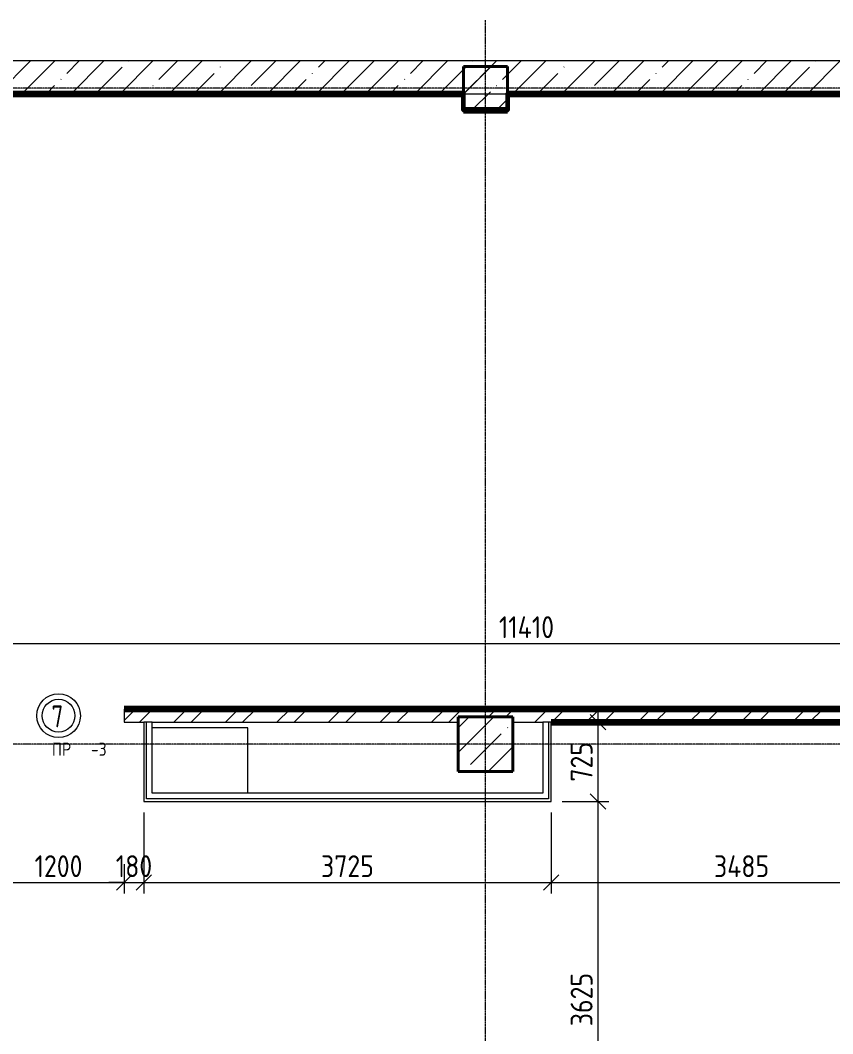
# Model space of a CAD drawing. Header units: millimetres. Extents: x -56773 to 221258, y -262288 to 26541.
# Drawn here: x 29545 to 36976, y 755 to 10027 of the extents above; entities that cross this region are included whole.
import ezdxf

# ---------------------------------------------------------------- set-up
doc = ezdxf.new("R2010")
doc.units = ezdxf.units.MM
doc.linetypes.add('ADSK_Линия сетки', pattern=[25, 20, -2.5, 0, -2.5])
for name, color, linetype, lineweight in [('3.1 Штукатурка для инвесторов', 5, 'Continuous', 60), ('3.2) Штук 4 вып Сентябрь', 162, 'Continuous', 120), ('4.3)Шпакл баз сент инв подв и 1 эт', 6, 'Continuous', 60), ('Марки', 7, 'Continuous', 20), ('Марки дверей', 7, 'Continuous', 20), ('Несущие колонны', 7, 'Continuous', 18), ('Оси', 7, 'Continuous', 9), ('Перекрытие', 7, 'Continuous', 18), ('Размеры', 7, 'Continuous', 9), ('Стены внутренние', 7, 'Continuous', 18), ('Стены штриховка', 7, 'Continuous', 9)]:
    doc.layers.add(name, color=color, linetype=linetype, lineweight=lineweight)
doc.styles.add('GOST Common_3', font='', dxfattribs={"width": 0.9, "height": 200})
doc.styles.add('GOST Common_9', font='', dxfattribs={"width": 0.9, "height": 120})
doc.styles.add('GOST Common_B', font='', dxfattribs={"width": 0.8, "height": 200})
doc.styles.get('GOST Common_3').set_extended_font_data('GOST Common')
doc.styles.get('GOST Common_9').set_extended_font_data('GOST Common')
doc.styles.get('GOST Common_B').set_extended_font_data('GOST Common', bold=True)
doc.dimstyles.new('ADSK_Основной_2_0_2', dxfattribs={"dimscale": 304.8, "dimtxt": 201.142999, "dimasz": 0.463911, "dimexe": 0.328084, "dimexo": 0.328084, "dimgap": 0.164042, "dimtad": 1, "dimdec": 3, "dimrnd": 0.001, "dimdsep": 46, "dimtxsty": 'GOST Common_3', "dimblk1": 'OBLIQUE', "dimblk2": 'OBLIQUE', "dimsah": 1, "dimcen": 0.09, "dimdle": 0.328084, "dimazin": 2, "dimtfac": 1, "dimtdec": 4, "dimtix": 1, "dimtmove": 0, "dimatfit": 3, "dimfxl": 1, "dimtvp": 1, "dimtolj": 1, "dimtzin": 0, "dimlwd": 20, "dimlwe": 20, "dimarcsym": 2})
pattern_1 = [(45, (0, 0), (-224.5064, 224.5064), []), (45, (224.5, 0), (-224.5064, 224.5064), [396.875, -79.375, 3.353, -76.022])]

# ---------------------------------------------------------------- blocks, each defined once
blk = doc.blocks.new('ADSK_КолоннаЖБ_Прямоугольная - 500x500 мм-V17-Кладочный план подвала')
at = {"layer": 'Несущие колонны', "lineweight": 9}
h = blk.add_hatch(dxfattribs=at)
h.set_pattern_fill('FP_23', color=256, style=0, pattern_type=2)
h.set_pattern_definition([(315, (-3404.97, 33800), (224.5064, 224.5064), []), (315, (-3404.97, 33575.5), (224.5064, 224.5064), [396.875, -79.375, 3.353, -76.022])])
h.paths.add_polyline_path([(-250, -250), (250, -250), (250, 250), (-250, 250)])
at = {"layer": 'Несущие колонны', "lineweight": 40}
for p, q in [((-250, -250), (-250, 250)), ((-250, 250), (250, 250)), ((250, 250), (-250, 250)), ((-250, 250), (-250, -250)), ((250, 250), (250, -250)), ((250, -250), (250, 250)), ((250, -250), (-250, -250)), ((-250, -250), (250, -250))]:
    blk.add_line(p, q, dxfattribs=at)
blk = doc.blocks.new('ADSK_КолоннаЖБ_Прямоугольная - 400x400 мм-1809659-Кладочный план подвала')
at = {"layer": 'Несущие колонны', "lineweight": 40}
for p, q in [((-200, 200), (200, 200)), ((-200, -200), (-200, 200)), ((200, 200), (200, -200)), ((200, -200), (-200, -200))]:
    blk.add_line(p, q, dxfattribs=at)
blk = doc.blocks.new('М_двери1 - Марка экземпляра 2-3719212-Кладочный план подвала')
at = {"layer": 'Марки дверей'}
for radius in [2, 1.5]:
    blk.add_circle((0, 0), radius, dxfattribs=at)
blk = doc.blocks.new('_Oblique')
at = {"color": 0, "linetype": 'ByBlock', "lineweight": -2}
blk.add_line((-0.5, -0.5), (0.5, 0.5), dxfattribs=at)
blk = doc.blocks.new('DIMBLOCK334-Кладочный план подвала')
at = {"layer": 'Defpoints', "color": 0, "lineweight": 25, "transparency": 16777216}
for p in [(29295, 2405), (30495, 2405), (30495, 2137.8)]:
    blk.add_point(p, dxfattribs=at)
at = {"layer": 'Размеры', "color": 0, "lineweight": 20, "transparency": 16777216}
for p, q in [((29295, 2305), (29295, 2037.8)), ((30495, 2305), (30495, 2037.8)), ((29195, 2137.8), (30595, 2137.8))]:
    blk.add_line(p, q, dxfattribs=at)
at = {"layer": 'Размеры', "color": 0, "lineweight": 20, "transparency": 16777216, "xscale": 141.4, "yscale": 141.4, "zscale": 141.4, "rotation": 180}
blk.add_blockref('_Oblique', (29295, 2137.8), dxfattribs=at)
at = {"layer": 'Размеры', "color": 0, "lineweight": 20, "transparency": 16777216, "xscale": 141.4, "yscale": 141.4, "zscale": 141.4}
blk.add_blockref('_Oblique', (30495, 2137.8), dxfattribs=at)
at = {"layer": 'Размеры', "color": 0, "lineweight": 9, "transparency": 16777216, "insert": (29895, 2287.8), "char_height": 200, "width": 560.473, "attachment_point": 5, "style": 'GOST Common_3'}
blk.add_mtext('\\A1;1200', dxfattribs=at)
blk = doc.blocks.new('DIMBLOCK335-Кладочный план подвала')
at = {"layer": 'Defpoints', "color": 0, "lineweight": 25, "transparency": 16777216}
for p in [(30675, 2880), (30495, 2405), (30675, 2137.8)]:
    blk.add_point(p, dxfattribs=at)
at = {"layer": 'Размеры', "color": 0, "lineweight": 20, "transparency": 16777216}
for p, q in [((30675, 2780), (30675, 2037.8)), ((30495, 2305), (30495, 2037.8)), ((30495, 2137.8), (30353.6, 2137.8)), ((30495, 2137.8), (30675, 2137.8)), ((30675, 2137.8), (30816.4, 2137.8))]:
    blk.add_line(p, q, dxfattribs=at)
at = {"layer": 'Размеры', "color": 0, "lineweight": 20, "transparency": 16777216, "xscale": 141.4, "yscale": 141.4, "zscale": 141.4}
blk.add_blockref('_Oblique', (30495, 2137.8), dxfattribs=at)
at = {"layer": 'Размеры', "color": 0, "lineweight": 20, "transparency": 16777216, "xscale": 141.4, "yscale": 141.4, "zscale": 141.4, "rotation": 180}
blk.add_blockref('_Oblique', (30675, 2137.8), dxfattribs=at)
at = {"layer": 'Размеры', "color": 0, "lineweight": 9, "transparency": 16777216, "insert": (30585, 2287.8), "char_height": 200, "width": 409.104, "attachment_point": 5, "style": 'GOST Common_3'}
blk.add_mtext('\\A1;180', dxfattribs=at)
blk = doc.blocks.new('DIMBLOCK455-Кладочный план подвала')
at = {"layer": 'Defpoints', "color": 0, "lineweight": 25, "transparency": 16777216}
for p in [(29295, 2405), (30495, 2405), (30495, 2137.8)]:
    blk.add_point(p, dxfattribs=at)
at = {"layer": 'Размеры', "color": 0, "lineweight": 20, "transparency": 16777216}
for p, q in [((29295, 2305), (29295, 2037.8)), ((30495, 2305), (30495, 2037.8)), ((29195, 2137.8), (30595, 2137.8))]:
    blk.add_line(p, q, dxfattribs=at)
at = {"layer": 'Размеры', "color": 0, "lineweight": 20, "transparency": 16777216, "xscale": 141.4, "yscale": 141.4, "zscale": 141.4, "rotation": 180}
blk.add_blockref('_Oblique', (29295, 2137.8), dxfattribs=at)
at = {"layer": 'Размеры', "color": 0, "lineweight": 20, "transparency": 16777216, "xscale": 141.4, "yscale": 141.4, "zscale": 141.4}
blk.add_blockref('_Oblique', (30495, 2137.8), dxfattribs=at)
at = {"layer": 'Размеры', "color": 0, "lineweight": 9, "transparency": 16777216, "insert": (29895, 2287.8), "char_height": 200, "width": 560.473, "attachment_point": 5, "style": 'GOST Common_3'}
blk.add_mtext('\\A1;1200', dxfattribs=at)
blk = doc.blocks.new('DIMBLOCK456-Кладочный план подвала')
at = {"layer": 'Defpoints', "color": 0, "lineweight": 25, "transparency": 16777216}
for p in [(30675, 2880), (30495, 2405), (30675, 2137.8)]:
    blk.add_point(p, dxfattribs=at)
at = {"layer": 'Размеры', "color": 0, "lineweight": 20, "transparency": 16777216}
for p, q in [((30675, 2780), (30675, 2037.8)), ((30495, 2305), (30495, 2037.8)), ((30495, 2137.8), (30353.6, 2137.8)), ((30495, 2137.8), (30675, 2137.8)), ((30675, 2137.8), (30816.4, 2137.8))]:
    blk.add_line(p, q, dxfattribs=at)
at = {"layer": 'Размеры', "color": 0, "lineweight": 20, "transparency": 16777216, "xscale": 141.4, "yscale": 141.4, "zscale": 141.4}
blk.add_blockref('_Oblique', (30495, 2137.8), dxfattribs=at)
at = {"layer": 'Размеры', "color": 0, "lineweight": 20, "transparency": 16777216, "xscale": 141.4, "yscale": 141.4, "zscale": 141.4, "rotation": 180}
blk.add_blockref('_Oblique', (30675, 2137.8), dxfattribs=at)
at = {"layer": 'Размеры', "color": 0, "lineweight": 9, "transparency": 16777216, "insert": (30585, 2287.8), "char_height": 200, "width": 409.104, "attachment_point": 5, "style": 'GOST Common_3'}
blk.add_mtext('\\A1;180', dxfattribs=at)
blk = doc.blocks.new('DIMBLOCK457-Кладочный план подвала')
at = {"layer": 'Defpoints', "color": 0, "lineweight": 25, "transparency": 16777216}
for p in [(30675, 2880), (34400, 2880), (34400, 2137.8)]:
    blk.add_point(p, dxfattribs=at)
at = {"layer": 'Размеры', "color": 0, "lineweight": 20, "transparency": 16777216}
for p, q in [((30675, 2780), (30675, 2037.8)), ((34400, 2780), (34400, 2037.8)), ((30575, 2137.8), (34500, 2137.8))]:
    blk.add_line(p, q, dxfattribs=at)
at = {"layer": 'Размеры', "color": 0, "lineweight": 20, "transparency": 16777216, "xscale": 141.4, "yscale": 141.4, "zscale": 141.4, "rotation": 180}
blk.add_blockref('_Oblique', (30675, 2137.8), dxfattribs=at)
at = {"layer": 'Размеры', "color": 0, "lineweight": 20, "transparency": 16777216, "xscale": 141.4, "yscale": 141.4, "zscale": 141.4}
blk.add_blockref('_Oblique', (34400, 2137.8), dxfattribs=at)
at = {"layer": 'Размеры', "color": 0, "lineweight": 9, "transparency": 16777216, "insert": (32537.5, 2287.8), "char_height": 200, "width": 605.475, "attachment_point": 5, "style": 'GOST Common_3'}
blk.add_mtext('\\A1;3725', dxfattribs=at)
blk = doc.blocks.new('DIMBLOCK458-Кладочный план подвала')
at = {"layer": 'Defpoints', "color": 0, "lineweight": 25, "transparency": 16777216}
for p in [(34400, 2880), (37885, 2405), (37885, 2137.8)]:
    blk.add_point(p, dxfattribs=at)
at = {"layer": 'Размеры', "color": 0, "lineweight": 20, "transparency": 16777216}
for p, q in [((34400, 2780), (34400, 2037.8)), ((37885, 2305), (37885, 2037.8)), ((34300, 2137.8), (37985, 2137.8))]:
    blk.add_line(p, q, dxfattribs=at)
at = {"layer": 'Размеры', "color": 0, "lineweight": 20, "transparency": 16777216, "xscale": 141.4, "yscale": 141.4, "zscale": 141.4, "rotation": 180}
blk.add_blockref('_Oblique', (34400, 2137.8), dxfattribs=at)
at = {"layer": 'Размеры', "color": 0, "lineweight": 20, "transparency": 16777216, "xscale": 141.4, "yscale": 141.4, "zscale": 141.4}
blk.add_blockref('_Oblique', (37885, 2137.8), dxfattribs=at)
at = {"layer": 'Размеры', "color": 0, "lineweight": 9, "transparency": 16777216, "insert": (36142.5, 2287.8), "char_height": 200, "width": 625.93, "attachment_point": 5, "style": 'GOST Common_3'}
blk.add_mtext('\\A1;3485', dxfattribs=at)
blk = doc.blocks.new('DIMBLOCK486-Кладочный план подвала')
at = {"layer": 'Defpoints', "color": 0, "lineweight": 25, "transparency": 16777216}
for p in [(28470, 4424.5), (39880, 4424.5), (39880, 4324.5)]:
    blk.add_point(p, dxfattribs=at)
at = {"layer": 'Размеры', "color": 0, "lineweight": 20, "transparency": 16777216}
for p, q in [((28370, 4324.5), (39980, 4324.5)), ((28470, 4324.5), (28470, 4224.5)), ((39880, 4324.5), (39880, 4224.5))]:
    blk.add_line(p, q, dxfattribs=at)
at = {"layer": 'Размеры', "color": 0, "lineweight": 20, "transparency": 16777216, "xscale": 141.4, "yscale": 141.4, "zscale": 141.4, "rotation": 180}
blk.add_blockref('_Oblique', (28470, 4324.5), dxfattribs=at)
at = {"layer": 'Размеры', "color": 0, "lineweight": 20, "transparency": 16777216, "xscale": 141.4, "yscale": 141.4, "zscale": 141.4}
blk.add_blockref('_Oblique', (39880, 4324.5), dxfattribs=at)
at = {"layer": 'Размеры', "color": 0, "lineweight": 9, "transparency": 16777216, "insert": (34175, 4474.5), "char_height": 200, "width": 642.294, "attachment_point": 5, "style": 'GOST Common_3'}
blk.add_mtext('\\A1;11410', dxfattribs=at)
blk = doc.blocks.new('DIMBLOCK511-Кладочный план подвала')
at = {"layer": 'Defpoints', "color": 0, "lineweight": 25, "transparency": 16777216}
for p in [(34400, 2880), (34829.3, 2880), (34050, -745)]:
    blk.add_point(p, dxfattribs=at)
at = {"layer": 'Размеры', "color": 0, "lineweight": 20, "transparency": 16777216}
for p, q in [((34829.3, -845), (34829.3, 2980)), ((34500, 2880), (34929.3, 2880)), ((34150, -745), (34929.3, -745))]:
    blk.add_line(p, q, dxfattribs=at)
at = {"layer": 'Размеры', "color": 0, "lineweight": 20, "transparency": 16777216, "xscale": 141.4, "yscale": 141.4, "zscale": 141.4}
for p, rotation in [((34829.3, 2880), 90), ((34829.3, -745), 270)]:
    blk.add_blockref('_Oblique', p, dxfattribs=dict(at, rotation=rotation))
at = {"layer": 'Размеры', "color": 0, "lineweight": 9, "transparency": 16777216, "insert": (34679.3, 1067.5), "char_height": 200, "width": 605.475, "attachment_point": 5, "rotation": 90, "style": 'GOST Common_3'}
blk.add_mtext('\\A1;3625', dxfattribs=at)
blk = doc.blocks.new('DIMBLOCK512-Кладочный план подвала')
at = {"layer": 'Defpoints', "color": 0, "lineweight": 25, "transparency": 16777216}
for p in [(34729.3, 3605), (34829.3, 3605), (34400, 2880)]:
    blk.add_point(p, dxfattribs=at)
at = {"layer": 'Размеры', "color": 0, "lineweight": 20, "transparency": 16777216}
for p, q in [((34829.3, 2780), (34829.3, 3705)), ((34829.3, 3605), (34929.3, 3605)), ((34500, 2880), (34929.3, 2880))]:
    blk.add_line(p, q, dxfattribs=at)
at = {"layer": 'Размеры', "color": 0, "lineweight": 20, "transparency": 16777216, "xscale": 141.4, "yscale": 141.4, "zscale": 141.4}
for p, rotation in [((34829.3, 3605), 90), ((34829.3, 2880), 270)]:
    blk.add_blockref('_Oblique', p, dxfattribs=dict(at, rotation=rotation))
at = {"layer": 'Размеры', "color": 0, "lineweight": 9, "transparency": 16777216, "insert": (34679.3, 3242.5), "char_height": 200, "width": 454.106, "attachment_point": 5, "rotation": 90, "style": 'GOST Common_3'}
blk.add_mtext('\\A1;725', dxfattribs=at)

msp = doc.modelspace()

# ---------------------------------------------------------------- hatches: boundary and pattern name
at = {"layer": 'Несущие колонны', "lineweight": 9}
h = msp.add_hatch(dxfattribs=at)
h.set_pattern_fill('FP_3', color=256, style=0, pattern_type=2)
h.set_pattern_definition(pattern_1)
h.paths.add_polyline_path([(34000, 9204.969), (34000, 9604.969), (33600, 9604.969), (33600, 9204.969)])
at = {"layer": 'Стены внутренние', "lineweight": 9}
h = msp.add_hatch(dxfattribs=at)
h.set_pattern_fill('FP_3', color=256, style=0, pattern_type=2)
h.set_pattern_definition(pattern_1)
h.paths.add_polyline_path([(41913.8613, 9354.969), (42000, 9354.969), (42000, 9654.969), (12600, 9654.969), (12600, 9354.969), (14600, 9354.969), (14600, 9604.969), (15000, 9604.969), (15000, 9354.969), (15600, 9354.969), (15600, 9604.969), (16000, 9604.969), (16000, 9354.969), (21600, 9354.969), (21600, 9604.969), (22000, 9604.969), (22000, 9354.969), (27600, 9354.969), (27600, 9604.969), (28000, 9604.969), (28000, 9354.969), (39600, 9354.969), (39600, 9604.969), (40000, 9604.969), (40000, 9354.969), (41900, 9354.969)])
h = msp.add_hatch(dxfattribs=at)
h.set_pattern_fill('FP_2', color=256, style=0, pattern_type=2)
h.set_pattern_definition([(45, (0, 0), (-235.7317, 235.7317), []), (45, (157.15, 0), (-235.7317, 235.7317), [])])
h.paths.add_polyline_path([(41913.8613, 3604.969), (42000, 3604.969), (42000, 3724.969), (41100, 3724.969), (41100, 3604.969)])
h.paths.add_polyline_path([(39195.932, 3604.969), (39550, 3604.969), (39550, 3654.969), (40050, 3654.969), (40050, 3604.969), (40200, 3604.969), (40200, 3724.969), (39085, 3724.969), (39085, 3604.969)])
h.paths.add_polyline_path([(37885, 3604.969), (37885, 3724.969), (30495, 3724.969), (30495, 3604.969), (33550, 3604.969), (33550, 3654.969), (34050, 3654.969), (34050, 3604.969), (36478.0028, 3604.969)])
h.paths.add_polyline_path([(29295, 3604.969), (29295, 3724.969), (25015, 3724.969), (25015, 3604.969), (28325, 3604.969)])
h.paths.add_polyline_path([(23815, 3604.969), (23815, 3724.969), (21040, 3724.969), (21040, 3604.969), (21550, 3604.969), (21550, 3654.969), (22050, 3654.969), (22050, 3604.969), (22888.3565, 3604.969)])
h.paths.add_polyline_path([(19990, 3604.969), (19990, 3724.969), (18420, 3724.969), (18420, 3604.969)])
h.paths.add_polyline_path([(17370, 3604.969), (17370, 3724.969), (14460, 3724.969), (14460, 3604.969), (14550, 3604.969), (14550, 3654.969), (15050, 3654.969), (15050, 3604.969), (15550, 3604.969), (15550, 3654.969), (16050, 3654.969), (16050, 3604.969), (16325, 3604.969)])
h.paths.add_polyline_path([(13375, 3604.969), (13410, 3604.969), (13410, 3724.969), (12600, 3724.969), (12600, 3604.969), (13350, 3604.969)])

# ---------------------------------------------------------------- linework, layer by layer
at = {"layer": '3.1 Штукатурка для инвесторов'}
for points in [[(39880, 9089.969), (39880, 9147.469), (39880, 9204.969), (39600, 9204.969), (39600, 9354.969), (34000, 9354.969), (34000, 9204.969), (33600, 9204.969), (33600, 9354.969), (28470, 9354.969), (28470, 8629.969)], [(30495, 3724.969), (37885, 3724.969)], [(37885, 3604.969), (34400, 3604.969)]]:
    msp.add_lwpolyline(points, dxfattribs=at)
at = {"layer": '3.2) Штук 4 вып Сентябрь'}
for p, q in [((28470, 9354.969), (33600, 9354.969)), ((34000, 9354.969), (39600, 9354.969)), ((33600, 9204.969), (34000, 9204.969)), ((37885, 3724.969), (30495, 3724.969)), ((34400, 3604.969), (37885, 3604.969))]:
    msp.add_line(p, q, dxfattribs=at)
at = {"layer": '4.3)Шпакл баз сент инв подв и 1 эт'}
for p, q in [((28470, 9354.969), (33600, 9354.969)), ((34000, 9354.969), (39600, 9354.969)), ((33600, 9204.969), (34000, 9204.969)), ((37885, 3724.969), (30495, 3724.969)), ((34400, 3604.969), (37885, 3604.969))]:
    msp.add_line(p, q, dxfattribs=at)
at = {"layer": 'Несущие колонны', "lineweight": 9}
for p, q in [((34000, 9604.969), (33600, 9604.969)), ((33600, 9604.969), (33600, 9204.969)), ((34000, 9204.969), (34000, 9604.969))]:
    msp.add_line(p, q, dxfattribs=at)
at = {"layer": 'Оси', "linetype": 'ADSK_Линия сетки', "lineweight": 5}
for p, q in [((33800, -10973.8823), (33800, 10027.4451)), ((62221.372, 9404.969), (-25240.0967, 9404.969)), ((62221.372, 3404.969), (-25240.0967, 3404.969))]:
    msp.add_line(p, q, dxfattribs=at)
at = {"layer": 'Перекрытие'}
for p, q in [((31625, 3554.969), (30750, 3554.969)), ((31625, 2954.969), (31625, 3554.969))]:
    msp.add_line(p, q, dxfattribs=at)
at = {"layer": 'Стены внутренние', "lineweight": 5}
for p, q in [((42000, 9654.969), (12600, 9654.969)), ((28470, 9354.969), (39600, 9354.969)), ((30495, 3724.969), (30495, 3604.969)), ((30495, 3604.969), (30675, 3604.969)), ((30675, 3604.969), (30675, 2879.969)), ((30750, 3604.969), (33550, 3604.969)), ((30750, 2954.969), (30750, 3604.969)), ((34050, 3604.969), (34325, 3604.969)), ((34325, 3604.969), (34325, 2954.969)), ((34400, 2879.969), (34400, 3604.969)), ((30675, 2879.969), (34400, 2879.969)), ((34325, 2954.969), (30750, 2954.969))]:
    msp.add_line(p, q, dxfattribs=at)
at = {"layer": 'Стены штриховка', "lineweight": 9}
for p, q in [((30750, 3604.969), (30675, 3604.969)), ((30700, 2904.969), (30700, 3604.969)), ((34400, 3604.969), (34325, 3604.969)), ((34375, 3604.969), (34375, 2904.969)), ((34375, 2904.969), (30700, 2904.969))]:
    msp.add_line(p, q, dxfattribs=at)

# ---------------------------------------------------------------- block references
at = {"layer": 'Марки дверей', "xscale": 99.99999999999993, "yscale": 99.99999999999993, "zscale": 99.99999999999993}
msp.add_blockref('М_двери1 - Марка экземпляра 2-3719212-Кладочный план подвала', (29895, 3664.969), dxfattribs=at)
at = {"layer": 'Несущие колонны', "lineweight": 40, "rotation": 89.9999999999999}
msp.add_blockref('ADSK_КолоннаЖБ_Прямоугольная - 400x400 мм-1809659-Кладочный план подвала', (33800, 9404.969), dxfattribs=at)
at = {"layer": 'Несущие колонны', "rotation": 89.9999999999999}
msp.add_blockref('ADSK_КолоннаЖБ_Прямоугольная - 500x500 мм-V17-Кладочный план подвала', (33800, 3404.969), dxfattribs=at)

# ---------------------------------------------------------------- texts
at = {"layer": 'Марки', "lineweight": 9, "char_height": 120, "attachment_point": 1, "style": 'GOST Common_9'}
for s, insert, width in [('ПР', (29834.7537, 3418.3417), 432.91125), ('-3', (30191.9412, 3418.3417), 389.620125)]:
    msp.add_mtext(s, dxfattribs=dict(at, insert=insert, width=width))
at = {"layer": 'Марки дверей', "lineweight": 5, "insert": (29830.9426, 3758.6279), "char_height": 200, "width": 147.5105, "attachment_point": 1, "style": 'GOST Common_B'}
msp.add_mtext('\\fGOST Common|b1|i0|c204|p34|;\\W.8;7', dxfattribs=at)

# ---------------------------------------------------------------- dimensions: what is measured, and where the dimension line sits
at = {"layer": 'Размеры', "lineweight": 9}
for base, p1, p2, override, picture, middle in [((39880, 4324.5436), (28470, 4424.5285), (39880, 4424.5285), {"dimpost": '<>', "dimfxl": 11410}, 'DIMBLOCK486-Кладочный план подвала', (34175, 4474.5436)), ((30675, 2137.8165), (30495, 2404.969), (30675, 2879.969), {"dimpost": '<>', "dimfxl": 507.961613}, 'DIMBLOCK335-Кладочный план подвала', (30585, 2287.8165)), ((30675, 2137.8165), (30495, 2404.969), (30675, 2879.969), {"dimpost": '<>', "dimfxl": 507.961613}, 'DIMBLOCK456-Кладочный план подвала', (30585, 2287.8165)), ((34400, 2137.8165), (30675, 2879.969), (34400, 2879.969), {"dimpost": '<>', "dimfxl": 3725}, 'DIMBLOCK457-Кладочный план подвала', (32537.5, 2287.8165)), ((37885, 2137.8165), (34400, 2879.969), (37885, 2404.969), {"dimpost": '<>', "dimfxl": 3517.221915}, 'DIMBLOCK458-Кладочный план подвала', (36142.5, 2287.8165)), ((30495, 2137.8165), (29295, 2404.969), (30495, 2404.969), {"dimpost": '<>', "dimfxl": 1200}, 'DIMBLOCK334-Кладочный план подвала', (29895, 2287.8165)), ((30495, 2137.8165), (29295, 2404.969), (30495, 2404.969), {"dimpost": '<>', "dimfxl": 1200}, 'DIMBLOCK455-Кладочный план подвала', (29895, 2287.8165))]:
    dim = msp.add_linear_dim(base=base, p1=p1, p2=p2, dimstyle='ADSK_Основной_2_0_2', override=override, dxfattribs=at)
    dim.commit()
    dim.dimension.update_dxf_attribs({"geometry": picture, "text_midpoint": middle})
for base, p1, p2, override, picture, middle in [((34829.3053, 3604.969), (34400, 2879.969), (34729.3204, 3604.969), {"dimpost": '<>', "dimfxl": 796.289489}, 'DIMBLOCK512-Кладочный план подвала', (34679.3053, 3242.469)), ((34829.3053, 2879.969), (34050, -745.031), (34400, 2879.969), {"dimpost": '<>', "dimfxl": 3641.857356}, 'DIMBLOCK511-Кладочный план подвала', (34679.3053, 1067.469))]:
    dim = msp.add_linear_dim(base=base, p1=p1, p2=p2, angle=90, dimstyle='ADSK_Основной_2_0_2', override=override, dxfattribs=at)
    dim.commit()
    dim.dimension.update_dxf_attribs({"geometry": picture, "text_midpoint": middle})

doc.saveas('drawing.dxf')
